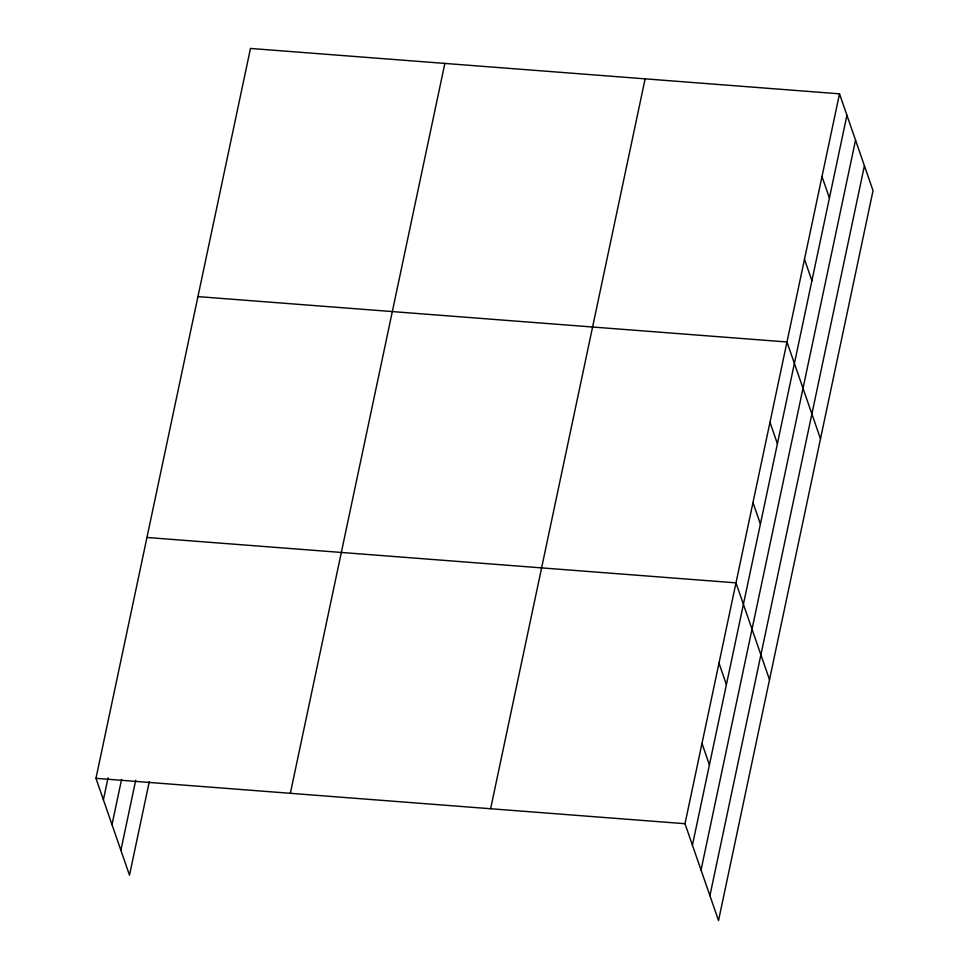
<?xml version="1.0" encoding="UTF-8"?>
<svg xmlns="http://www.w3.org/2000/svg" width="969" height="969" viewBox="0 0 969 969"><rect width="100%" height="100%" fill="white"/><g stroke="black" fill="none" stroke-linecap="round" stroke-linejoin="round"><path stroke-width="1.45" d="M149.274 781.753L129.495 875.177L95.967 778.337L250.474 48.45L839.505 93.823L873.033 190.663L718.526 920.55L684.998 823.711L839.505 93.823M103.392 799.8L108.031 777.901M112.004 824.667L121.585 779.415M120.883 850.297L135.721 780.227M290.349 793.308L444.856 63.421M490.617 808.74L645.124 78.852M692.423 845.174L846.93 115.275M701.035 870.041L855.542 140.154M709.914 895.671L864.421 165.784M197.942 296.611L786.973 341.984L820.501 438.824M146.949 537.48L735.98 582.853L769.519 679.681M95.967 778.337L684.998 823.711M821.991 176.54L829.428 198.003M804.476 259.268L811.913 280.719M769.98 422.278L777.404 443.729M752.974 502.56L760.411 524.023M718.986 663.135L726.411 684.599M701.992 743.429L709.417 764.88"/></g></svg>
